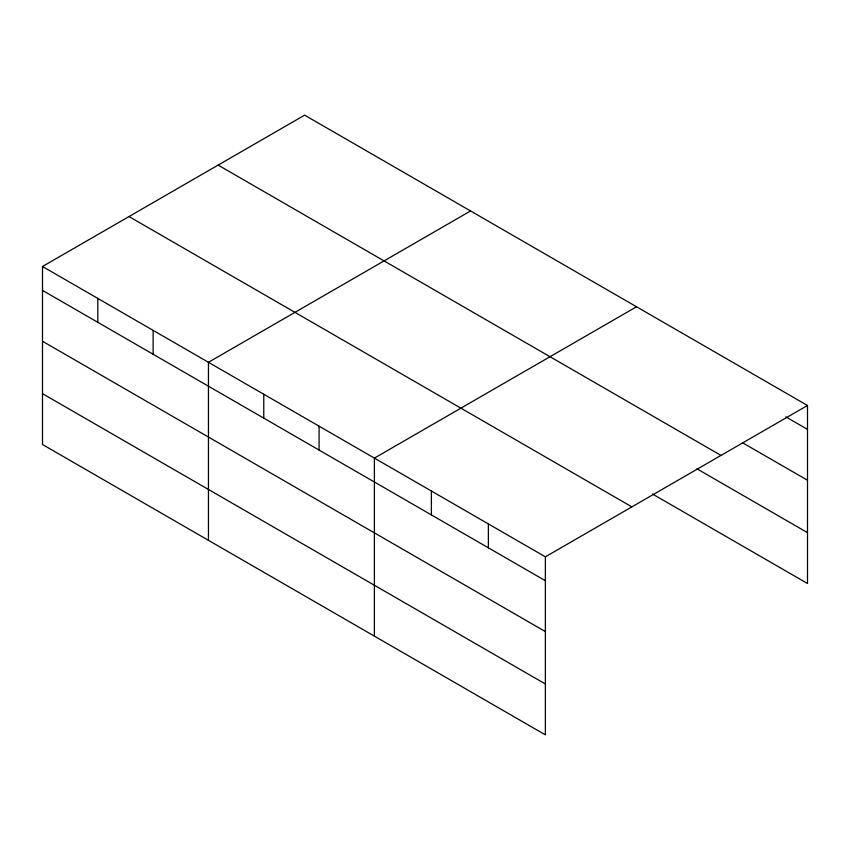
<?xml version="1.0" encoding="UTF-8"?>
<svg xmlns="http://www.w3.org/2000/svg" width="850" height="850" viewBox="0 0 850 850"><rect width="100%" height="100%" fill="white"/><g stroke="black" fill="none" stroke-linecap="round" stroke-linejoin="round"><path stroke-width="1.27" d="M652.481 494.009L807.5 583.504L807.5 405.482L304.629 115.154L42.5 266.496L42.5 444.518L545.371 734.846L545.371 556.824L42.5 266.496M470.571 210.959L208.452 362.302L208.452 540.324M636.523 306.776L374.393 458.108L374.393 636.129M545.371 556.824L807.5 405.482M785.846 416.872L807.5 429.377M742.528 442.733L807.5 480.239M218.121 165.091L721.002 455.43M696.936 468.807L807.5 532.642M128.998 216.548L631.879 506.876M42.5 290.392L545.371 580.72M42.5 341.254L545.371 631.582M42.5 393.656L545.371 683.984M488.378 523.919L488.378 547.814M431.386 491.013L431.386 514.909M319.079 426.169L319.079 450.064M263.766 394.241L263.766 418.136M153.127 330.363L153.127 354.259M97.814 298.424L97.814 322.32"/></g></svg>
